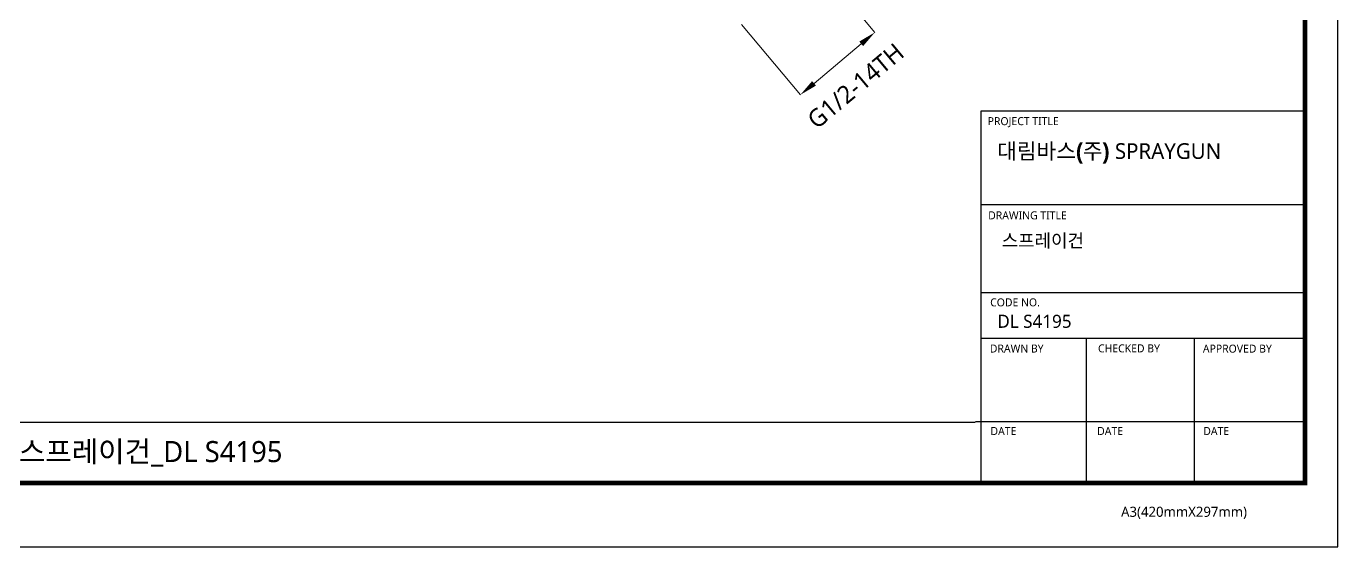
# Model space of a CAD drawing. Extents: x 16296675150 to 16296675606, y -37409617853 to -37409617519.
# Drawn here: x 16296675311.3 to 16296675605.9, y -37409617852.5 to -37409617735.6 of the extents above; entities that cross this region are included whole.
import ezdxf

# ---------------------------------------------------------------- set-up
doc = ezdxf.new("R2010")
doc.units = 0
doc.header["$LTSCALE"] = 10
doc.header["$MEASUREMENT"] = 0
doc.header["$PDMODE"] = 3
doc.header["$PDSIZE"] = -10
doc.layers.get('0').update_dxf_attribs({"linetype": 'CONTINUOUS'})
doc.layers.get('DEFPOINTS').update_dxf_attribs({"linetype": 'CONTINUOUS'})
doc.styles.add('Daelim Dimension', font='')
doc.styles.get('Daelim Dimension').set_extended_font_data('NanumGothic')
doc.dimstyles.new('DEFAULT', dxfattribs={"dimscale": 2, "dimtxt": 2, "dimasz": 2, "dimexe": 0, "dimexo": 2, "dimgap": 1, "dimtad": 1, "dimdec": 1, "dimzin": 9, "dimdsep": 46, "dimtxsty": 'Daelim Dimension', "dimcen": 0.5, "dimclrd": 252, "dimclre": 252, "dimclrt": 3, "dimadec": 1, "dimazin": 0, "dimtfac": 1, "dimtdec": 1, "dimtix": 1, "dimtmove": 0, "dimatfit": 3, "dimfxl": 1, "dimtolj": 1, "dimtzin": 1, "dimlwd": 9, "dimlwe": 9, "dimarcsym": 0})

# ---------------------------------------------------------------- blocks, each defined once
blk = doc.blocks.new('*D6')
at = {"color": 252, "lineweight": 9, "ltscale": 0.5, "transparency": 16777216}
for p, q in [((16296675488.69112, -37409617721.170853), (16296675501.94754, -37409617736.991226)), ((16296675471.95204, -37409617735.197083), (16296675485.20846, -37409617751.017464)), ((16296675488.274389, -37409617748.44841), (16296675498.881599, -37409617739.56028))]:
    blk.add_line(p, q, dxfattribs=at)
at = {"color": 252, "ltscale": 0.5, "transparency": 16777216}
for points in [[(16296675498.45343, -37409617739.049294), (16296675499.309771, -37409617740.071274), (16296675501.94754, -37409617736.991226)], [(16296675487.84622, -37409617747.937424), (16296675488.70257, -37409617748.959396), (16296675485.20846, -37409617751.017464)]]:
    blk.add_solid(points, dxfattribs=at)
at = {"layer": 'DEFPOINTS', "color": 0, "ltscale": 0.5, "transparency": 16777216}
for p in [(16296675486.12207, -37409617718.104919), (16296675469.38299, -37409617732.131149), (16296675501.94754, -37409617736.991226)]:
    blk.add_point(p, dxfattribs=at)
at = {"color": 2, "ltscale": 0.5, "transparency": 16777216, "insert": (16296675497.62133, -37409617749.026863), "char_height": 4, "attachment_point": 5, "rotation": 39.96075633, "style": 'Daelim Dimension'}
blk.add_mtext('\\A1;G1/2-14TH', dxfattribs=at)

msp = doc.modelspace()

# ---------------------------------------------------------------- linework, layer by layer
at = {"color": 5, "ltscale": 40}
for p, q in [((16296675598.57328, -37409617754.660217), (16296675525.743111, -37409617754.660217)), ((16296675598.57328, -37409617775.711327), (16296675525.743111, -37409617775.711327)), ((16296675598.57328, -37409617775.711327), (16296675525.743111, -37409617775.711327)), ((16296675598.57328, -37409617795.514107), (16296675525.743111, -37409617795.514107)), ((16296675598.57328, -37409617795.514107), (16296675525.743111, -37409617795.514107)), ((16296675598.57328, -37409617805.72757), (16296675525.743111, -37409617805.72757)), ((16296675598.57328, -37409617805.72757), (16296675525.743111, -37409617805.72757)), ((16296675549.398979, -37409617805.72757), (16296675549.398979, -37409617838.240463)), ((16296675573.67676, -37409617805.72757), (16296675573.67676, -37409617838.240463)), ((16296675598.57328, -37409617824.509018), (16296675524.591921, -37409617824.509018)), ((16296675598.57328, -37409617824.509018), (16296675526.31053, -37409617824.509018)), ((16296675598.57328, -37409617838.240463), (16296675536.157631, -37409617838.240463))]:
    msp.add_line(p, q, dxfattribs=at)
at = {"color": 5, "ltscale": 0.5}
msp.add_line((16296675525.743111, -37409617754.660217), (16296675525.743111, -37409617838.681), dxfattribs=at)
at = {"color": 5}
msp.add_line((16296675157.573191, -37409617824.561096), (16296675524.50429, -37409617824.561096), dxfattribs=at)
at = {"ltscale": 0.5}
msp.add_lwpolyline([(16296675150.245461, -37409617852.537933), (16296675605.945459, -37409617852.537933), (16296675605.945459, -37409617518.637917), (16296675150.245461, -37409617518.637917)], close=True, dxfattribs=at)
at = {"color": 5, "linetype": 'ByBlock', "lineweight": 200, "const_width": 1.05}
msp.add_lwpolyline([(16296675157.573191, -37409617838.240623), (16296675598.573191, -37409617838.240623), (16296675598.573191, -37409617526.390617), (16296675157.573191, -37409617526.390617)], close=True, dxfattribs=at)

# ---------------------------------------------------------------- texts
at = {"color": 5, "ltscale": 40, "style": 'Daelim Dimension'}
for s, height, p in [('PROJECT TITLE', 1.79830789, (16296675527.284901, -37409617757.830162)), ('DRAWING TITLE', 1.79830789, (16296675527.40019, -37409617778.995293)), ('CODE NO.', 1.7983079, (16296675527.85116, -37409617798.540657)), ('DRAWN BY', 1.7983079, (16296675527.78064, -37409617808.90654)), ('CHECKED BY', 1.7983079, (16296675552.077761, -37409617808.874649)), ('APPROVED BY', 1.79830789, (16296675575.64213, -37409617808.932739)), ('DATE', 1.7983079, (16296675527.921101, -37409617827.441147)), ('DATE', 1.7983079, (16296675551.886539, -37409617827.441147)), ('DATE', 1.7983079, (16296675575.724831, -37409617827.441147)), ('A3(420mmX297mm)', 2.26965993, (16296675557.26273, -37409617845.811607))]:
    msp.add_text(s, height=height, dxfattribs=at).set_placement(p)
at = {"attachment_point": 1, "style": 'Daelim Dimension'}
for s, insert, char_height, width in [('{\\fPretendard Variable SemiBold|b0|i0|c129|p2;\\C7;대림바스(주)} SPRAYGUN', (16296675529.423901, -37409617761.891441), 3.52520055, 56.65794969), (' 스프레이건', (16296675529.455, -37409617782.293953), 2.9428865, 49.52577042), ('DL S4195', (16296675529.455, -37409617800.417938), 2.9428865, 49.52577042)]:
    msp.add_mtext(s, dxfattribs=dict(at, insert=insert, char_height=char_height, width=width))
at = {"color": 2, "insert": (16296675239.38377, -37409617828.793381), "char_height": 4.729639005, "width": 196.55095463, "attachment_point": 1, "style": 'Daelim Dimension'}
msp.add_mtext('{\\fPretendard Variable SemiBold|b0|i0|c129|p2;대림바스(주)} SPRAYGUN_{\\fGulim|b0|i0|c129|p50;스프레이건}_DL S4195', dxfattribs=at)

# ---------------------------------------------------------------- dimensions: what is measured, and where the dimension line sits
at = {"ltscale": 0.5}
dim = msp.add_linear_dim(base=(16296675501.94754, -37409617736.991226), p1=(16296675469.38299, -37409617732.131142), p2=(16296675486.12207, -37409617718.104912), angle=39.96075633, text='G1/2-14TH', dimstyle='DEFAULT', override={"dimclrt": 2, "dimtmove": 2}, dxfattribs=at)
dim.commit()
dim.dimension.update_dxf_attribs({"geometry": '*D6', "text_midpoint": (16296675497.62133, -37409617749.026863), "dimtype": 161})

doc.saveas('drawing.dxf')
